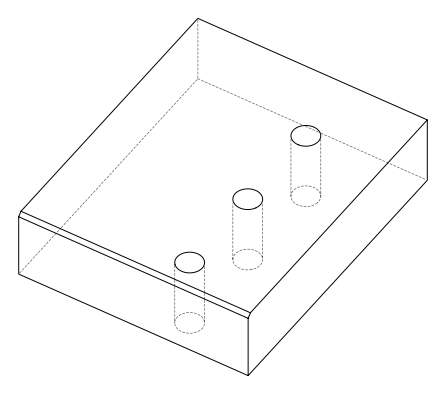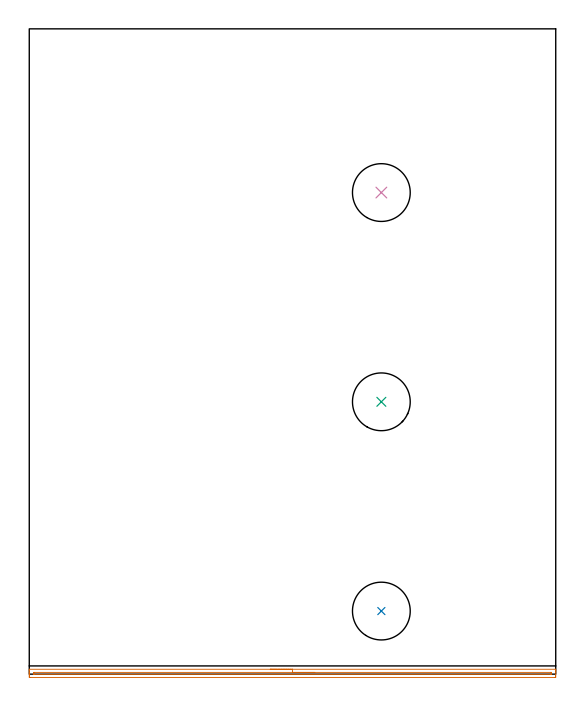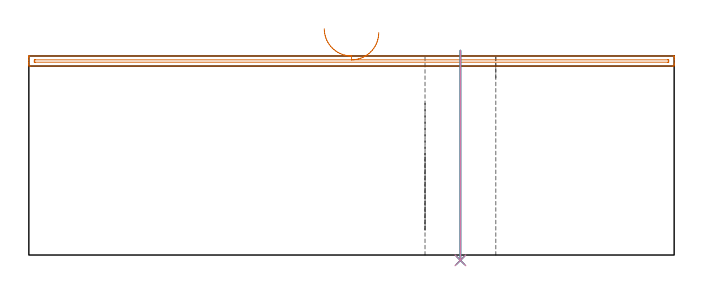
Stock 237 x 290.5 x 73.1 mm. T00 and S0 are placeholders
(PLAN: 4 operations, 1 tool changes, 4.9 min)
(1 AREA_MILL | FG_CHAMFER_SURFACE | UGT0205_001 | 3.94 min | 1627 mm3)
(2 INDEXABLE_INSERT_DRILL_THROUGH_HOLE_FROM_SOLID | STEP1HOLE | NXT0302_023 | 0.31 min | 38788 mm3)
(3 INDEXABLE_INSERT_DRILL_THROUGH_HOLE_FROM_SOLID_1 | STEP1HOLE_1 | NXT0302_023 | 0.31 min | 38790 mm3)
(4 INDEXABLE_INSERT_DRILL_THROUGH_HOLE_FROM_SOLID_2 | STEP1HOLE_2 | NXT0302_023 | 0.31 min | 38792 mm3)
(TOOL UGT0205_001 | Chamfer Mill 20 x 3 x 45 deg. | D20 FL50 Z2)
(TOOL NXT0302_023 | Index. Insert Drill 26mm [880-D2600L32-05] | D26 PA176 FL130 Z2)
(OP 1 AREA_MILL)
G17 G21 G94 G90
T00 M6
G54
G17 G0 G90 X108.5 Y2.2 S1061 M3
G43 Z83.1 H0
G94 G1 X108.538 Z82.228 F250.
X108.652 Z81.363
X108.841 Z80.512
X109.103 Z79.68
X109.437 Z78.874
X109.84 Z78.1
X110.308 Z77.364
X110.84 Z76.672
X111.429 Z76.029
X112.072 Z75.439
X112.764 Z74.908
X113.5 Z74.44
X114.274 Z74.037
X115.08 Z73.703
X115.912 Z73.441
X116.764 Z73.252
X117.628 Z73.138
X118.5 Z73.1
X236.832
X236.99 Y2.197 Z73.088
X236.993 Y2.172 Z73.063
X237. Y1.809 Z72.709
Y1.459 Z72.358
Y0.793 Z71.688
Y-0.426 Z70.471
X236.996 Y-0.98 Z69.915
X236.992 Y-1.491 Z69.405
X236.904 Y-1.494 Z69.402
X236.386 Y-1.5 Z69.4
X0.614
X0.096 Y-1.494 Z69.402
X0.008 Y-1.491 Z69.405
X0. Y-0.98 Z69.915
Y-0.426 Z70.471
Y-0.093 Z70.803
Y0.46 Z71.357
Y0.793 Z71.688
Y1.459 Z72.358
Y1.809 Z72.709
X0.008 Y2.172 Z73.063
X0.01 Y2.205 Z73.095
X0.164 Y2.2 Z73.1
X118.5
Y0.786 Z71.686
X234.6
X234.822 Y0.784 Z71.684
X234.929 Y0.781 Z71.681
X234.98 Y0.779 Z71.679
X234.991 Y0.772 Z71.672
X234.993 Y0.754 Z71.654
X234.997 Y0.648 Z71.548
X235. Y0.396 Z71.296
X234.997 Y0.151 Z71.051
X234.992 Y-0.047 Z70.853
X234.99 Y-0.071 Z70.829
X234.979 Y-0.079 Z70.821
X234.929 Y-0.081 Z70.819
X234.819 Y-0.084 Z70.816
X234.6 Y-0.086 Z70.814
X2.4
X2.178 Y-0.084 Z70.816
X2.071 Y-0.082 Z70.818
X2.02 Y-0.079 Z70.821
X2.009 Y-0.072 Z70.828
X2.007 Y-0.054 Z70.846
X2.003 Y0.052 Z70.952
X2.002 Y0.302 Z71.202
X2.01 Y0.662 Z71.562
X2.021 Y0.779 Z71.679
X2.067 Y0.781 Z71.681
X2.177 Y0.784 Z71.684
X2.398 Y0.786 Z71.686
X118.5
X119.372 Z71.724
X120.236 Z71.838
X121.088 Z72.026
X121.92 Z72.289
X122.726 Z72.623
X123.5 Z73.025
X124.236 Z73.494
X124.928 Z74.025
X125.571 Z74.615
X126.16 Z75.258
X126.692 Z75.95
X127.16 Z76.686
X127.563 Z77.459
X127.897 Z78.265
X128.159 Z79.097
X128.348 Z79.949
X128.462 Z80.814
X128.5 Z81.686
G0 Z83.1
M5
M2
(OP 2 INDEXABLE_INSERT_DRILL_THROUGH_HOLE_FROM_SOLID)
G17 G21 G94 G90
T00 M6
G54
G17 G0 G90 X158.5 Y28.4 S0 M3
G43 Z83.1 H1
G94 G81 G98 Z-1.954 F250. R75.1
G80
M5
M2
(OP 3 INDEXABLE_INSERT_DRILL_THROUGH_HOLE_FROM_SOLID_1)
G17 G21 G94 G90
T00 M6
G54
G17 G0 G90 X158.5 Y122.6 S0 M3
G43 Z83.1 H1
G94 G81 G98 Z-1.954 F250. R75.1
G80
M5
M2
(OP 4 INDEXABLE_INSERT_DRILL_THROUGH_HOLE_FROM_SOLID_2)
G17 G21 G94 G90
T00 M6
G54
G17 G0 G90 X158.5 Y216.8 S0 M3
G43 Z83.1 H1
G94 G81 G98 Z-1.954 F250. R75.1
G80
M5
M2
